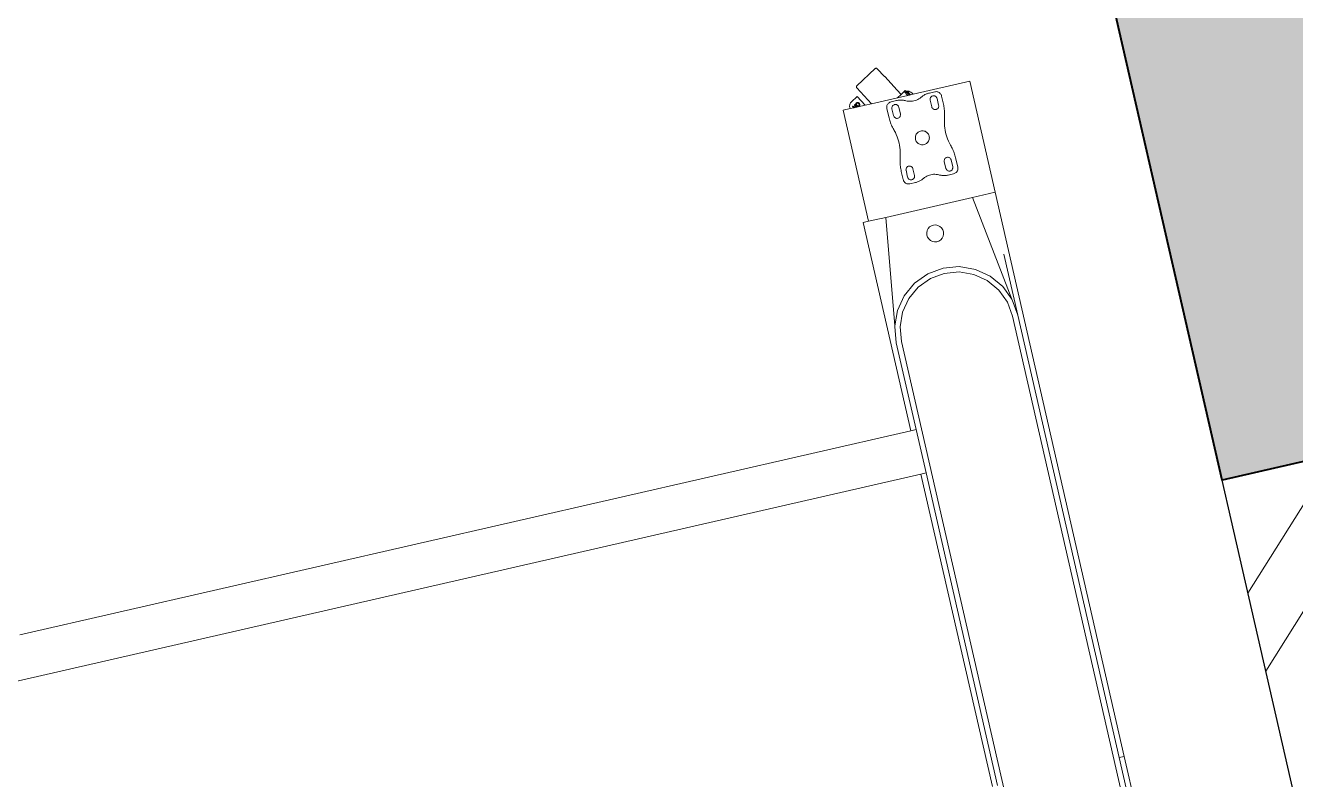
# Model space of a CAD drawing. Header units: millimetres. Extents: x 1667 to 847943, y 724 to 1832625.
# Drawn here: x 601458 to 602171, y 718255 to 718678 of the extents above; entities that cross this region are included whole.
import ezdxf

# ---------------------------------------------------------------- set-up
doc = ezdxf.new("R2010")
doc.units = ezdxf.units.MM
doc.linetypes.add('CENTER', pattern=[2, 1.25, -0.25, 0.25, -0.25])
for name, color, linetype, lineweight in [('2026-02-28_GF-SF BWP SET_MAIN BLOCK_SASANGIR RESORT$0$BRICK WALL_MOFA', 20, 'Continuous', 25), ('2026-02-28_GF-SF BWP SET_MAIN BLOCK_SASANGIR RESORT$0$CONCRETE_MOFA', 230, 'Continuous', 30), ('2026-02-28_GF-SF BWP SET_MAIN BLOCK_SASANGIR RESORT$0$HATCH LIGHT_MOFA', 253, 'Continuous', 0), ('2026-02-28_GF-SF BWP SET_MAIN BLOCK_SASANGIR RESORT$0$HATCH_LIGHT_MOFA', 251, 'Continuous', 5), ('BRICK WALL_MOFA', 22, 'Continuous', 20), ('CONCRETE_MOFA', 230, 'Continuous', 40), ('DIMENSION_MOFA', 66, 'CENTER', 15), ('FURNITURE_MOFA', 46, 'Continuous', 5), ('HATCH', 8, 'Continuous', 0)]:
    doc.layers.add(name, color=color, linetype=linetype, lineweight=lineweight)
doc.layers.add('HATCH_LIGHT_MOFA', color=7, linetype='Continuous', lineweight=5, true_color=0x5b5b5b)

# ---------------------------------------------------------------- blocks, each defined once
blk = doc.blocks.new('Walk-through Body Scanner pl')
at = {"layer": 'FURNITURE_MOFA'}
for p, q in [((1481.28, 1291.07), (1484.23, 1296.18)), ((1484.23, 1296.18), (1484.35, 1296.34)), ((1484.35, 1296.34), (1484.51, 1296.47)), ((1484.51, 1296.47), (1484.7, 1296.54)), ((1484.7, 1296.54), (1484.91, 1296.57)), ((1484.91, 1296.57), (1485.11, 1296.54)), ((1485.11, 1296.54), (1485.3, 1296.47)), ((1497.58, 1289.38), (1485.3, 1296.47)), ((1481.17, 1290.89), (1475.96, 1281.85)), ((1481.17, 1290.89), (1481.25, 1290.97)), ((1481.28, 1291.07), (1481.25, 1290.97)), ((1491.76, 1277.73), (1497.87, 1288.3)), ((1497.58, 1289.38), (1497.74, 1289.25)), ((1497.74, 1289.25), (1497.87, 1289.09)), ((1497.87, 1289.09), (1497.95, 1288.9)), ((1497.95, 1288.49), (1497.87, 1288.3)), ((1497.95, 1288.9), (1497.97, 1288.7)), ((1497.97, 1288.7), (1497.95, 1288.49)), ((1435.18, 1277.71), (1467.78, 1277.75)), ((1435.18, 1277.71), (1435.18, 1213.71)), ((1467.78, 1277.75), (1467.76, 1277.71)), ((1467.86, 1277.89), (1467.78, 1277.75)), ((1467.78, 1277.75), (1469.23, 1277.71)), ((1467.88, 1277.92), (1468.04, 1278.18)), ((1468.04, 1278.18), (1468.22, 1278.44)), ((1468.22, 1278.44), (1468.41, 1278.68)), ((1468.41, 1278.68), (1468.62, 1278.91)), ((1468.62, 1278.91), (1468.84, 1279.12)), ((1468.84, 1279.12), (1469.07, 1279.33)), ((1469.07, 1279.33), (1469.32, 1279.52)), ((1469.23, 1277.71), (1470.64, 1280.15)), ((1469.23, 1277.71), (1469.93, 1277.71)), ((1469.32, 1279.52), (1469.57, 1279.69)), ((1469.57, 1279.69), (1469.84, 1279.85)), ((1469.84, 1279.85), (1470.11, 1279.99)), ((1471.2, 1279.92), (1469.93, 1277.71)), ((1469.93, 1277.71), (1470.84, 1277.71)), ((1470.11, 1279.99), (1470.39, 1280.12)), ((1470.39, 1280.12), (1470.64, 1280.15)), ((1470.68, 1280.22), (1470.64, 1280.15)), ((1471.2, 1279.92), (1470.68, 1280.22)), ((1470.84, 1277.71), (1472.34, 1280.32)), ((1470.84, 1277.71), (1476.86, 1277.71)), ((1471.2, 1279.92), (1471.66, 1280.71)), ((1472.34, 1280.32), (1471.66, 1280.71)), ((1472.34, 1280.32), (1474.39, 1279.14)), ((1475.96, 1281.85), (1474.39, 1279.14)), ((1474.39, 1279.14), (1476.86, 1277.71)), ((1475.98, 1281.84), (1475.96, 1281.85)), ((1476.86, 1277.71), (1491.76, 1277.73)), ((1491.76, 1277.73), (1495.48, 1277.71)), ((1498.8, 1283.45), (1495.48, 1277.71)), ((1495.48, 1277.71), (1500.16, 1277.71)), ((1498.3, 1279.05), (1498.27, 1278.83)), ((1498.27, 1278.83), (1498.29, 1278.62)), ((1498.29, 1278.62), (1498.35, 1278.44)), ((1498.37, 1279.28), (1498.3, 1279.05)), ((1498.35, 1278.44), (1498.45, 1278.26)), ((1498.49, 1279.53), (1498.37, 1279.28)), ((1498.45, 1278.26), (1498.59, 1278.11)), ((1498.64, 1279.75), (1498.49, 1279.53)), ((1498.58, 1278.83), (1498.61, 1279)), ((1498.58, 1278.67), (1498.58, 1278.83)), ((1498.62, 1278.53), (1498.58, 1278.67)), ((1498.59, 1278.11), (1498.77, 1277.99)), ((1498.61, 1279), (1498.67, 1279.18)), ((1498.68, 1278.41), (1498.62, 1278.53)), ((1498.8, 1279.93), (1498.64, 1279.75)), ((1498.67, 1279.18), (1498.76, 1279.37)), ((1498.77, 1278.3), (1498.68, 1278.41)), ((1498.76, 1279.37), (1498.88, 1279.55)), ((1498.9, 1278.21), (1498.77, 1278.3)), ((1498.77, 1277.99), (1498.97, 1277.89)), ((1498.98, 1280.06), (1498.8, 1279.93)), ((1502.45, 1281.34), (1498.82, 1283.44)), ((1498.88, 1279.55), (1499, 1279.69)), ((1499.04, 1278.15), (1498.9, 1278.21)), ((1498.97, 1277.89), (1499.17, 1277.85)), ((1499.17, 1280.15), (1498.98, 1280.06)), ((1499, 1279.69), (1499.13, 1279.8)), ((1499.18, 1278.12), (1499.04, 1278.15)), ((1499.13, 1279.8), (1499.27, 1279.87)), ((1499.36, 1280.2), (1499.17, 1280.15)), ((1499.17, 1277.85), (1499.37, 1277.85)), ((1499.32, 1278.13), (1499.18, 1278.12)), ((1499.27, 1279.87), (1499.41, 1279.91)), ((1499.46, 1278.17), (1499.32, 1278.13)), ((1499.56, 1280.19), (1499.36, 1280.2)), ((1499.37, 1277.85), (1499.56, 1277.89)), ((1499.41, 1279.91), (1499.55, 1279.92)), ((1499.59, 1278.24), (1499.46, 1278.17)), ((1499.55, 1279.92), (1499.69, 1279.89)), ((1499.76, 1280.15), (1499.56, 1280.19)), ((1499.56, 1277.89), (1499.75, 1277.98)), ((1499.72, 1278.35), (1499.59, 1278.24)), ((1499.69, 1279.89), (1499.83, 1279.82)), ((1499.85, 1278.49), (1499.72, 1278.35)), ((1499.75, 1277.98), (1499.93, 1278.11)), ((1499.96, 1280.05), (1499.76, 1280.15)), ((1499.83, 1279.82), (1499.95, 1279.74)), ((1499.97, 1278.67), (1499.85, 1278.49)), ((1499.93, 1278.11), (1500.09, 1278.29)), ((1499.95, 1279.74), (1500.05, 1279.63)), ((1500.14, 1279.93), (1499.96, 1280.05)), ((1500.06, 1278.86), (1499.97, 1278.67)), ((1500.05, 1279.63), (1500.11, 1279.51)), ((1500.13, 1279.04), (1500.06, 1278.86)), ((1500.09, 1278.29), (1500.24, 1278.51)), ((1500.11, 1279.51), (1500.15, 1279.36)), ((1500.15, 1279.21), (1500.13, 1279.04)), ((1500.28, 1279.78), (1500.14, 1279.93)), ((1500.15, 1279.36), (1500.15, 1279.21)), ((1501.1, 1279.34), (1500.16, 1277.71)), ((1500.16, 1277.71), (1500.49, 1277.71)), ((1500.24, 1278.51), (1500.36, 1278.75)), ((1500.38, 1279.61), (1500.28, 1279.78)), ((1500.36, 1278.75), (1500.43, 1278.98)), ((1500.44, 1279.41), (1500.38, 1279.61)), ((1500.43, 1278.98), (1500.46, 1279.21)), ((1500.46, 1279.21), (1500.44, 1279.41)), ((1500.49, 1277.71), (1501.35, 1279.2)), ((1500.49, 1277.71), (1500.71, 1277.71)), ((1502.23, 1278.69), (1500.71, 1277.71)), ((1500.71, 1277.71), (1501.21, 1277.71)), ((1501.35, 1279.2), (1501.1, 1279.34)), ((1501.21, 1277.71), (1502.04, 1278.25)), ((1501.21, 1277.71), (1501.73, 1277.71)), ((1502.04, 1278.25), (1501.73, 1277.71)), ((1501.73, 1277.71), (1502.05, 1277.71)), ((1502.05, 1277.71), (1502.52, 1278.52)), ((1502.05, 1277.71), (1504.05, 1277.71)), ((1502.52, 1278.52), (1502.23, 1278.69)), ((1502.45, 1281.34), (1502.81, 1281.1)), ((1502.81, 1281.1), (1503.15, 1280.81)), ((1503.15, 1280.81), (1503.44, 1280.48)), ((1503.44, 1280.48), (1503.68, 1280.11)), ((1503.68, 1280.11), (1503.88, 1279.72)), ((1503.88, 1279.72), (1504.02, 1279.3)), ((1504.02, 1279.3), (1504.1, 1278.87)), ((1504.1, 1277.99), (1504.05, 1277.71)), ((1508.18, 1277.71), (1504.05, 1277.71)), ((1504.1, 1278.87), (1504.13, 1278.43)), ((1504.13, 1278.43), (1504.1, 1277.99)), ((1508.18, 1213.71), (1508.18, 1277.71)), ((1452.46, 1273.16), (1452.48, 1273.57)), ((1452.46, 1268.43), (1452.46, 1273.16)), ((1452.48, 1273.57), (1452.56, 1273.97)), ((1452.56, 1273.97), (1452.7, 1274.36)), ((1452.7, 1274.36), (1452.88, 1274.73)), ((1452.88, 1274.73), (1453.11, 1275.08)), ((1453.11, 1275.08), (1453.38, 1275.39)), ((1453.38, 1275.39), (1453.69, 1275.66)), ((1453.69, 1275.66), (1454.03, 1275.89)), ((1454.03, 1275.89), (1454.4, 1276.07)), ((1454.4, 1276.07), (1454.79, 1276.2)), ((1454.79, 1276.2), (1455.2, 1276.28)), ((1455.2, 1276.28), (1455.61, 1276.31)), ((1455.24, 1272.71), (1455.21, 1272.37)), ((1455.21, 1272.37), (1455.21, 1268.43)), ((1455.33, 1273.04), (1455.24, 1272.71)), ((1455.48, 1273.35), (1455.33, 1273.04)), ((1455.67, 1273.64), (1455.48, 1273.35)), ((1455.61, 1276.31), (1458.76, 1276.31)), ((1455.67, 1273.64), (1455.92, 1273.88)), ((1455.92, 1273.88), (1456.2, 1274.08)), ((1456.2, 1274.08), (1456.51, 1274.22)), ((1456.51, 1274.22), (1456.84, 1274.31)), ((1456.84, 1274.31), (1457.18, 1274.34)), ((1457.18, 1274.34), (1457.52, 1274.31)), ((1457.52, 1274.31), (1457.86, 1274.22)), ((1457.86, 1274.22), (1458.17, 1274.08)), ((1458.17, 1274.08), (1458.45, 1273.88)), ((1458.45, 1273.88), (1458.69, 1273.64)), ((1458.89, 1273.35), (1458.69, 1273.64)), ((1458.76, 1276.31), (1459.19, 1276.3)), ((1459.03, 1273.04), (1458.89, 1273.35)), ((1459.12, 1272.71), (1459.03, 1273.04)), ((1459.15, 1272.37), (1459.12, 1272.71)), ((1459.15, 1268.43), (1459.15, 1272.37)), ((1459.19, 1276.3), (1459.63, 1276.27)), ((1459.63, 1276.27), (1460.07, 1276.23)), ((1460.07, 1276.23), (1460.5, 1276.16)), ((1460.5, 1276.16), (1460.93, 1276.08)), ((1460.93, 1276.08), (1461.36, 1275.98)), ((1461.36, 1275.98), (1461.78, 1275.86)), ((1461.78, 1275.86), (1462.2, 1275.73)), ((1462.2, 1275.73), (1462.61, 1275.58)), ((1462.61, 1275.58), (1463.01, 1275.41)), ((1463.01, 1275.41), (1463.41, 1275.22)), ((1463.41, 1275.22), (1463.8, 1275.02)), ((1463.8, 1275.02), (1464.49, 1274.7)), ((1464.49, 1274.7), (1465.2, 1274.43)), ((1465.2, 1274.43), (1465.94, 1274.22)), ((1465.94, 1274.22), (1466.69, 1274.07)), ((1466.69, 1274.07), (1467.44, 1273.98)), ((1467.44, 1273.98), (1468.21, 1273.95)), ((1468.21, 1273.95), (1468.97, 1273.98)), ((1468.97, 1273.98), (1469.73, 1274.07)), ((1469.73, 1274.07), (1470.48, 1274.22)), ((1470.48, 1274.22), (1471.21, 1274.43)), ((1471.21, 1274.43), (1471.93, 1274.7)), ((1471.93, 1274.7), (1472.62, 1275.02)), ((1472.62, 1275.02), (1473.01, 1275.22)), ((1473.01, 1275.22), (1473.4, 1275.41)), ((1473.4, 1275.41), (1473.81, 1275.58)), ((1473.81, 1275.58), (1474.22, 1275.73)), ((1474.22, 1275.73), (1474.64, 1275.86)), ((1474.64, 1275.86), (1475.06, 1275.98)), ((1475.48, 1276.08), (1475.06, 1275.98)), ((1475.91, 1276.16), (1475.48, 1276.08)), ((1476.35, 1276.23), (1475.91, 1276.16)), ((1476.78, 1276.27), (1476.35, 1276.23)), ((1477.22, 1276.3), (1476.78, 1276.27)), ((1477.66, 1276.31), (1477.22, 1276.3)), ((1477.29, 1272.71), (1477.26, 1272.37)), ((1477.26, 1272.37), (1477.26, 1268.43)), ((1477.38, 1273.04), (1477.29, 1272.71)), ((1477.53, 1273.35), (1477.38, 1273.04)), ((1477.53, 1273.35), (1477.72, 1273.64)), ((1477.66, 1276.31), (1480.81, 1276.31)), ((1477.72, 1273.64), (1477.97, 1273.88)), ((1477.97, 1273.88), (1478.25, 1274.08)), ((1478.25, 1274.08), (1478.56, 1274.22)), ((1478.56, 1274.22), (1478.89, 1274.31)), ((1478.89, 1274.31), (1479.23, 1274.34)), ((1479.23, 1274.34), (1479.58, 1274.31)), ((1479.58, 1274.31), (1479.91, 1274.22)), ((1479.91, 1274.22), (1480.22, 1274.08)), ((1480.22, 1274.08), (1480.5, 1273.88)), ((1480.5, 1273.88), (1480.74, 1273.64)), ((1480.74, 1273.64), (1480.94, 1273.35)), ((1480.81, 1276.31), (1481.22, 1276.28)), ((1481.08, 1273.04), (1480.94, 1273.35)), ((1481.17, 1272.71), (1481.08, 1273.04)), ((1481.2, 1272.37), (1481.17, 1272.71)), ((1481.2, 1268.43), (1481.2, 1272.37)), ((1481.22, 1276.28), (1481.62, 1276.2)), ((1481.62, 1276.2), (1482.01, 1276.07)), ((1482.01, 1276.07), (1482.38, 1275.89)), ((1482.38, 1275.89), (1482.73, 1275.66)), ((1482.73, 1275.66), (1483.04, 1275.39)), ((1483.04, 1275.39), (1483.31, 1275.08)), ((1483.31, 1275.08), (1483.54, 1274.73)), ((1483.54, 1274.73), (1483.72, 1274.36)), ((1483.72, 1274.36), (1483.85, 1273.97)), ((1483.85, 1273.97), (1483.93, 1273.57)), ((1483.93, 1273.57), (1483.96, 1273.16)), ((1483.96, 1273.16), (1483.96, 1268.43)), ((1452.47, 1267.73), (1452.46, 1268.43)), ((1452.49, 1267.03), (1452.47, 1267.73)), ((1452.54, 1266.33), (1452.49, 1267.03)), ((1452.6, 1265.63), (1452.54, 1266.33)), ((1452.68, 1264.94), (1452.6, 1265.63)), ((1452.78, 1264.24), (1452.68, 1264.94)), ((1452.9, 1263.55), (1452.78, 1264.24)), ((1453.04, 1262.86), (1452.9, 1263.55)), ((1453.19, 1262.18), (1453.04, 1262.86)), ((1455.21, 1268.43), (1455.24, 1268.09)), ((1455.24, 1268.09), (1455.33, 1267.76)), ((1455.33, 1267.76), (1455.48, 1267.45)), ((1455.48, 1267.45), (1455.67, 1267.17)), ((1455.67, 1267.17), (1455.92, 1266.92)), ((1455.92, 1266.92), (1456.2, 1266.73)), ((1456.2, 1266.73), (1456.51, 1266.58)), ((1456.51, 1266.58), (1456.84, 1266.49)), ((1456.84, 1266.49), (1457.18, 1266.46)), ((1457.18, 1266.46), (1457.52, 1266.49)), ((1457.52, 1266.49), (1457.86, 1266.58)), ((1457.86, 1266.58), (1458.17, 1266.73)), ((1458.17, 1266.73), (1458.45, 1266.92)), ((1458.45, 1266.92), (1458.69, 1267.17)), ((1458.69, 1267.17), (1458.89, 1267.45)), ((1458.89, 1267.45), (1459.03, 1267.76)), ((1459.03, 1267.76), (1459.12, 1268.09)), ((1459.12, 1268.09), (1459.15, 1268.43)), ((1477.26, 1268.43), (1477.29, 1268.09)), ((1477.29, 1268.09), (1477.38, 1267.76)), ((1477.38, 1267.76), (1477.53, 1267.45)), ((1477.53, 1267.45), (1477.72, 1267.17)), ((1477.72, 1267.17), (1477.97, 1266.92)), ((1477.97, 1266.92), (1478.25, 1266.73)), ((1478.25, 1266.73), (1478.56, 1266.58)), ((1478.56, 1266.58), (1478.89, 1266.49)), ((1478.89, 1266.49), (1479.23, 1266.46)), ((1479.23, 1266.46), (1479.58, 1266.49)), ((1479.58, 1266.49), (1479.91, 1266.58)), ((1479.91, 1266.58), (1480.22, 1266.73)), ((1480.22, 1266.73), (1480.5, 1266.92)), ((1480.5, 1266.92), (1480.74, 1267.17)), ((1480.74, 1267.17), (1480.94, 1267.45)), ((1480.94, 1267.45), (1481.08, 1267.76)), ((1481.08, 1267.76), (1481.17, 1268.09)), ((1481.17, 1268.09), (1481.2, 1268.43)), ((1483.38, 1262.86), (1483.22, 1262.18)), ((1483.51, 1263.55), (1483.38, 1262.86)), ((1483.63, 1264.24), (1483.51, 1263.55)), ((1483.73, 1264.94), (1483.63, 1264.24)), ((1483.81, 1265.63), (1483.73, 1264.94)), ((1483.88, 1266.33), (1483.81, 1265.63)), ((1483.92, 1267.03), (1483.88, 1266.33)), ((1483.95, 1267.73), (1483.92, 1267.03)), ((1483.96, 1268.43), (1483.95, 1267.73)), ((1453.36, 1261.5), (1453.19, 1262.18)), ((1453.55, 1260.82), (1453.36, 1261.5)), ((1453.76, 1260.16), (1453.55, 1260.82)), ((1454.08, 1258.93), (1453.76, 1260.16)), ((1454.35, 1257.7), (1454.08, 1258.93)), ((1454.55, 1256.46), (1454.35, 1257.7)), ((1454.7, 1255.2), (1454.55, 1256.46)), ((1465.94, 1255.9), (1465.54, 1255.58)), ((1466.38, 1256.17), (1465.94, 1255.9)), ((1466.85, 1256.38), (1466.38, 1256.17)), ((1467.34, 1256.52), (1466.85, 1256.38)), ((1467.85, 1256.6), (1467.34, 1256.52)), ((1468.37, 1256.62), (1467.85, 1256.6)), ((1468.88, 1256.56), (1468.37, 1256.62)), ((1469.38, 1256.44), (1468.88, 1256.56)), ((1469.86, 1256.25), (1469.38, 1256.44)), ((1470.31, 1256.01), (1469.86, 1256.25)), ((1470.73, 1255.71), (1470.31, 1256.01)), ((1471.1, 1255.35), (1470.73, 1255.71)), ((1481.86, 1256.46), (1481.71, 1255.2)), ((1482.07, 1257.7), (1481.86, 1256.46)), ((1482.33, 1258.93), (1482.07, 1257.7)), ((1482.65, 1260.16), (1482.33, 1258.93)), ((1482.86, 1260.82), (1482.65, 1260.16)), ((1483.05, 1261.5), (1482.86, 1260.82)), ((1483.22, 1262.18), (1483.05, 1261.5)), ((1454.35, 1247.66), (1454.55, 1248.91)), ((1454.55, 1248.91), (1454.7, 1250.16)), ((1454.79, 1253.94), (1454.7, 1255.2)), ((1454.7, 1250.16), (1454.79, 1251.42)), ((1454.82, 1252.68), (1454.79, 1253.94)), ((1454.79, 1251.42), (1454.82, 1252.68)), ((1464.33, 1253.35), (1464.27, 1252.84)), ((1464.27, 1252.84), (1464.29, 1252.33)), ((1464.29, 1252.33), (1464.37, 1251.82)), ((1464.45, 1253.85), (1464.33, 1253.35)), ((1464.37, 1251.82), (1464.51, 1251.32)), ((1464.63, 1254.33), (1464.45, 1253.85)), ((1464.51, 1251.32), (1464.72, 1250.85)), ((1464.88, 1254.79), (1464.63, 1254.33)), ((1464.72, 1250.85), (1464.99, 1250.41)), ((1465.18, 1255.2), (1464.88, 1254.79)), ((1464.99, 1250.41), (1465.31, 1250.01)), ((1465.54, 1255.58), (1465.18, 1255.2)), ((1465.31, 1250.01), (1465.69, 1249.66)), ((1465.69, 1249.66), (1466.1, 1249.35)), ((1466.1, 1249.35), (1466.55, 1249.11)), ((1466.55, 1249.11), (1467.03, 1248.92)), ((1467.03, 1248.92), (1467.54, 1248.8)), ((1467.54, 1248.8), (1468.05, 1248.75)), ((1468.05, 1248.75), (1468.56, 1248.76)), ((1468.56, 1248.76), (1469.07, 1248.84)), ((1469.07, 1248.84), (1469.57, 1248.98)), ((1469.57, 1248.98), (1470.04, 1249.19)), ((1470.04, 1249.19), (1470.48, 1249.46)), ((1470.48, 1249.46), (1470.88, 1249.79)), ((1470.88, 1249.79), (1471.23, 1250.16)), ((1471.43, 1254.95), (1471.1, 1255.35)), ((1471.23, 1250.16), (1471.53, 1250.58)), ((1471.69, 1254.51), (1471.43, 1254.95)), ((1471.53, 1250.58), (1471.78, 1251.03)), ((1471.9, 1254.04), (1471.69, 1254.51)), ((1471.78, 1251.03), (1471.97, 1251.51)), ((1472.05, 1253.54), (1471.9, 1254.04)), ((1471.97, 1251.51), (1472.09, 1252.01)), ((1472.13, 1253.04), (1472.05, 1253.54)), ((1472.09, 1252.01), (1472.14, 1252.52)), ((1472.14, 1252.52), (1472.13, 1253.04)), ((1481.63, 1253.94), (1481.6, 1252.68)), ((1481.6, 1252.68), (1481.63, 1251.42)), ((1481.71, 1255.2), (1481.63, 1253.94)), ((1481.63, 1251.42), (1481.71, 1250.16)), ((1481.71, 1250.16), (1481.86, 1248.91)), ((1481.86, 1248.91), (1482.07, 1247.66)), ((1452.78, 1241.12), (1452.9, 1241.81)), ((1452.9, 1241.81), (1453.04, 1242.5)), ((1453.04, 1242.5), (1453.19, 1243.18)), ((1453.19, 1243.18), (1453.36, 1243.86)), ((1453.36, 1243.86), (1453.55, 1244.54)), ((1453.55, 1244.54), (1453.76, 1245.21)), ((1453.76, 1245.21), (1454.08, 1246.43)), ((1454.08, 1246.43), (1454.35, 1247.66)), ((1482.07, 1247.66), (1482.33, 1246.43)), ((1482.33, 1246.43), (1482.65, 1245.21)), ((1482.65, 1245.21), (1482.86, 1244.54)), ((1482.86, 1244.54), (1483.05, 1243.86)), ((1483.05, 1243.86), (1483.22, 1243.18)), ((1483.22, 1243.18), (1483.38, 1242.5)), ((1483.38, 1242.5), (1483.51, 1241.81)), ((1483.51, 1241.81), (1483.63, 1241.12)), ((1452.46, 1236.93), (1452.47, 1237.63)), ((1452.46, 1232.2), (1452.46, 1236.93)), ((1452.47, 1237.63), (1452.49, 1238.33)), ((1452.49, 1238.33), (1452.54, 1239.03)), ((1452.54, 1239.03), (1452.6, 1239.73)), ((1452.6, 1239.73), (1452.68, 1240.43)), ((1452.68, 1240.43), (1452.78, 1241.12)), ((1455.24, 1237.27), (1455.21, 1236.93)), ((1455.21, 1236.93), (1455.21, 1232.99)), ((1455.33, 1237.6), (1455.24, 1237.27)), ((1455.48, 1237.91), (1455.33, 1237.6)), ((1455.67, 1238.2), (1455.48, 1237.91)), ((1455.92, 1238.44), (1455.67, 1238.2)), ((1456.2, 1238.64), (1455.92, 1238.44)), ((1456.51, 1238.78), (1456.2, 1238.64)), ((1456.84, 1238.87), (1456.51, 1238.78)), ((1457.18, 1238.9), (1456.84, 1238.87)), ((1457.52, 1238.87), (1457.18, 1238.9)), ((1457.86, 1238.78), (1457.52, 1238.87)), ((1458.17, 1238.64), (1457.86, 1238.78)), ((1458.45, 1238.44), (1458.17, 1238.64)), ((1458.69, 1238.2), (1458.45, 1238.44)), ((1458.89, 1237.91), (1458.69, 1238.2)), ((1459.03, 1237.6), (1458.89, 1237.91)), ((1459.12, 1237.27), (1459.03, 1237.6)), ((1459.15, 1236.93), (1459.12, 1237.27)), ((1459.15, 1232.99), (1459.15, 1236.93)), ((1477.29, 1237.27), (1477.26, 1236.93)), ((1477.26, 1236.93), (1477.26, 1232.99)), ((1477.38, 1237.6), (1477.29, 1237.27)), ((1477.53, 1237.91), (1477.38, 1237.6)), ((1477.72, 1238.2), (1477.53, 1237.91)), ((1477.97, 1238.44), (1477.72, 1238.2)), ((1478.25, 1238.64), (1477.97, 1238.44)), ((1478.56, 1238.78), (1478.25, 1238.64)), ((1478.89, 1238.87), (1478.56, 1238.78)), ((1479.23, 1238.9), (1478.89, 1238.87)), ((1479.58, 1238.87), (1479.23, 1238.9)), ((1479.91, 1238.78), (1479.58, 1238.87)), ((1480.22, 1238.64), (1479.91, 1238.78)), ((1480.5, 1238.44), (1480.22, 1238.64)), ((1480.74, 1238.2), (1480.5, 1238.44)), ((1480.94, 1237.91), (1480.74, 1238.2)), ((1481.08, 1237.6), (1480.94, 1237.91)), ((1481.17, 1237.27), (1481.08, 1237.6)), ((1481.2, 1236.93), (1481.17, 1237.27)), ((1481.2, 1232.99), (1481.2, 1236.93)), ((1483.63, 1241.12), (1483.73, 1240.43)), ((1483.73, 1240.43), (1483.81, 1239.73)), ((1483.81, 1239.73), (1483.88, 1239.03)), ((1483.88, 1239.03), (1483.92, 1238.33)), ((1483.92, 1238.33), (1483.95, 1237.63)), ((1483.95, 1237.63), (1483.96, 1236.93)), ((1483.96, 1236.93), (1483.96, 1232.2)), ((1452.48, 1231.79), (1452.46, 1232.2)), ((1452.56, 1231.39), (1452.48, 1231.79)), ((1452.7, 1231), (1452.56, 1231.39)), ((1452.88, 1230.63), (1452.7, 1231)), ((1453.11, 1230.29), (1452.88, 1230.63)), ((1453.38, 1229.98), (1453.11, 1230.29)), ((1453.69, 1229.71), (1453.38, 1229.98)), ((1454.03, 1229.48), (1453.69, 1229.71)), ((1454.4, 1229.29), (1454.03, 1229.48)), ((1454.79, 1229.16), (1454.4, 1229.29)), ((1455.2, 1229.08), (1454.79, 1229.16)), ((1455.61, 1229.05), (1455.2, 1229.08)), ((1455.21, 1232.99), (1455.24, 1232.65)), ((1455.24, 1232.65), (1455.33, 1232.32)), ((1455.33, 1232.32), (1455.48, 1232.01)), ((1455.48, 1232.01), (1455.67, 1231.73)), ((1458.76, 1229.05), (1455.61, 1229.05)), ((1455.67, 1231.73), (1455.92, 1231.48)), ((1455.92, 1231.48), (1456.2, 1231.29)), ((1456.2, 1231.29), (1456.51, 1231.14)), ((1456.51, 1231.14), (1456.84, 1231.05)), ((1456.84, 1231.05), (1457.18, 1231.02)), ((1457.18, 1231.02), (1457.52, 1231.05)), ((1457.52, 1231.05), (1457.86, 1231.14)), ((1457.86, 1231.14), (1458.17, 1231.29)), ((1458.17, 1231.29), (1458.45, 1231.48)), ((1458.45, 1231.48), (1458.69, 1231.73)), ((1458.69, 1231.73), (1458.89, 1232.01)), ((1459.19, 1229.06), (1458.76, 1229.05)), ((1458.89, 1232.01), (1459.03, 1232.32)), ((1459.03, 1232.32), (1459.12, 1232.65)), ((1459.12, 1232.65), (1459.15, 1232.99)), ((1459.63, 1229.09), (1459.19, 1229.06)), ((1460.07, 1229.14), (1459.63, 1229.09)), ((1460.5, 1229.2), (1460.07, 1229.14)), ((1460.93, 1229.28), (1460.5, 1229.2)), ((1461.36, 1229.38), (1460.93, 1229.28)), ((1461.78, 1229.5), (1461.36, 1229.38)), ((1462.2, 1229.63), (1461.78, 1229.5)), ((1462.61, 1229.78), (1462.2, 1229.63)), ((1463.01, 1229.95), (1462.61, 1229.78)), ((1463.41, 1230.14), (1463.01, 1229.95)), ((1463.8, 1230.34), (1463.41, 1230.14)), ((1464.49, 1230.67), (1463.8, 1230.34)), ((1465.2, 1230.93), (1464.49, 1230.67)), ((1465.94, 1231.14), (1465.2, 1230.93)), ((1466.69, 1231.3), (1465.94, 1231.14)), ((1467.44, 1231.39), (1466.69, 1231.3)), ((1468.21, 1231.42), (1467.44, 1231.39)), ((1468.97, 1231.39), (1468.21, 1231.42)), ((1469.73, 1231.3), (1468.97, 1231.39)), ((1470.48, 1231.14), (1469.73, 1231.3)), ((1471.21, 1230.93), (1470.48, 1231.14)), ((1471.93, 1230.67), (1471.21, 1230.93)), ((1472.62, 1230.34), (1471.93, 1230.67)), ((1473.01, 1230.14), (1472.62, 1230.34)), ((1473.4, 1229.95), (1473.01, 1230.14)), ((1473.81, 1229.78), (1473.4, 1229.95)), ((1474.22, 1229.63), (1473.81, 1229.78)), ((1474.64, 1229.5), (1474.22, 1229.63)), ((1475.06, 1229.38), (1474.64, 1229.5)), ((1475.48, 1229.28), (1475.06, 1229.38)), ((1475.91, 1229.2), (1475.48, 1229.28)), ((1476.35, 1229.14), (1475.91, 1229.2)), ((1476.78, 1229.09), (1476.35, 1229.14)), ((1477.22, 1229.06), (1476.78, 1229.09)), ((1477.66, 1229.05), (1477.22, 1229.06)), ((1477.26, 1232.99), (1477.29, 1232.65)), ((1477.29, 1232.65), (1477.38, 1232.32)), ((1477.38, 1232.32), (1477.53, 1232.01)), ((1477.53, 1232.01), (1477.72, 1231.73)), ((1480.81, 1229.05), (1477.66, 1229.05)), ((1477.72, 1231.73), (1477.97, 1231.48)), ((1477.97, 1231.48), (1478.25, 1231.29)), ((1478.25, 1231.29), (1478.56, 1231.14)), ((1478.56, 1231.14), (1478.89, 1231.05)), ((1478.89, 1231.05), (1479.23, 1231.02)), ((1479.23, 1231.02), (1479.58, 1231.05)), ((1479.58, 1231.05), (1479.91, 1231.14)), ((1479.91, 1231.14), (1480.22, 1231.29)), ((1480.22, 1231.29), (1480.5, 1231.48)), ((1480.5, 1231.48), (1480.74, 1231.73)), ((1480.74, 1231.73), (1480.94, 1232.01)), ((1481.22, 1229.08), (1480.81, 1229.05)), ((1480.94, 1232.01), (1481.08, 1232.32)), ((1481.08, 1232.32), (1481.17, 1232.65)), ((1481.17, 1232.65), (1481.2, 1232.99)), ((1481.62, 1229.16), (1481.22, 1229.08)), ((1482.01, 1229.29), (1481.62, 1229.16)), ((1482.38, 1229.48), (1482.01, 1229.29)), ((1482.73, 1229.71), (1482.38, 1229.48)), ((1483.04, 1229.98), (1482.73, 1229.71)), ((1483.31, 1230.29), (1483.04, 1229.98)), ((1483.54, 1230.63), (1483.31, 1230.29)), ((1483.72, 1231), (1483.54, 1230.63)), ((1483.85, 1231.39), (1483.72, 1231)), ((1483.93, 1231.79), (1483.85, 1231.39)), ((1483.96, 1232.2), (1483.93, 1231.79)), ((1435.18, 1213.71), (1448.18, 1213.71)), ((1435.18, 1213.71), (1435.18, 888.71)), ((1439.53, 1153.14), (1448.18, 1213.71)), ((1448.18, 1213.71), (1498.18, 1213.71)), ((1506.83, 1153.14), (1498.18, 1213.71)), ((1498.18, 1213.71), (1508.18, 1213.71)), ((1508.18, 1213.71), (1511.18, 1213.71)), ((1511.18, 1093.71), (1511.18, 1213.71)), ((1468.41, 1198.52), (1468.52, 1199.76)), ((1468.52, 1199.76), (1468.95, 1200.93)), ((1468.95, 1200.93), (1469.67, 1201.95)), ((1469.67, 1201.95), (1470.63, 1202.75)), ((1470.63, 1202.75), (1471.76, 1203.27)), ((1471.76, 1203.27), (1472.99, 1203.48)), ((1474.23, 1203.37), (1472.99, 1203.48)), ((1474.23, 1203.37), (1475.4, 1202.94)), ((1475.4, 1202.94), (1476.42, 1202.22)), ((1476.42, 1202.22), (1477.22, 1201.26)), ((1477.22, 1201.26), (1477.74, 1200.13)), ((1477.74, 1200.13), (1477.95, 1198.9)), ((1477.95, 1198.9), (1477.84, 1197.66)), ((1468.62, 1197.29), (1468.41, 1198.52)), ((1469.14, 1196.16), (1468.62, 1197.29)), ((1469.94, 1195.2), (1469.14, 1196.16)), ((1470.96, 1194.48), (1469.94, 1195.2)), ((1472.13, 1194.05), (1470.96, 1194.48)), ((1473.37, 1193.94), (1472.13, 1194.05)), ((1474.6, 1194.15), (1473.37, 1193.94)), ((1475.73, 1194.67), (1474.6, 1194.15)), ((1476.69, 1195.47), (1475.73, 1194.67)), ((1477.41, 1196.49), (1476.69, 1195.47)), ((1477.84, 1197.66), (1477.41, 1196.49)), ((1438.18, 1178.71), (1438.18, 1143.71)), ((1455.68, 1174.02), (1464.12, 1177.52)), ((1464.12, 1177.52), (1473.18, 1178.71)), ((1473.18, 1178.71), (1482.24, 1177.52)), ((1482.24, 1177.52), (1490.68, 1174.02)), ((1448.43, 1168.46), (1455.68, 1174.02)), ((1450.55, 1166.34), (1457.18, 1171.42)), ((1457.18, 1171.42), (1464.9, 1174.62)), ((1464.9, 1174.62), (1473.18, 1175.71)), ((1473.18, 1175.71), (1481.46, 1174.62)), ((1481.46, 1174.62), (1489.18, 1171.42)), ((1489.18, 1171.42), (1495.81, 1166.34)), ((1490.68, 1174.02), (1497.93, 1168.46)), ((1442.87, 1161.21), (1448.43, 1168.46)), ((1445.47, 1159.71), (1450.55, 1166.34)), ((1495.81, 1166.34), (1500.89, 1159.71)), ((1497.93, 1168.46), (1503.49, 1161.21)), ((1439.53, 1153.14), (1442.87, 1161.21)), ((1442.27, 1151.99), (1445.47, 1159.71)), ((1500.89, 1159.71), (1504.09, 1151.99)), ((1503.49, 1161.21), (1506.83, 1153.14)), ((1439.37, 1152.77), (1438.18, 1143.71)), ((1439.53, 1153.14), (1439.37, 1152.77)), ((1441.18, 1143.71), (1442.27, 1151.99)), ((1504.09, 1151.99), (1505.18, 1143.71)), ((1506.99, 1152.77), (1506.83, 1153.14)), ((1508.18, 1143.71), (1506.99, 1152.77)), ((1438.18, 1143.71), (1438.18, 888.71)), ((1441.18, 633.71), (1441.18, 1143.71)), ((1505.18, 1143.71), (1505.18, 633.71)), ((1508.18, 1143.71), (1508.18, 1093.71)), ((1511.18, 1093.71), (1508.18, 1093.71)), ((1508.18, 1093.71), (1508.18, 1068.71)), ((1511.18, 1093.71), (2024.63, 1093.71)), ((1511.18, 1068.71), (1508.18, 1068.71)), ((1508.18, 1068.71), (1508.18, 888.71)), ((1511.18, 888.71), (1511.18, 1068.71)), ((2265.18, 1068.71), (1511.18, 1068.71)), ((1435.18, 888.71), (1435.18, 563.71)), ((1438.18, 888.71), (1435.18, 888.71)), ((1438.18, 888.71), (1438.18, 633.71))]:
    blk.add_line(p, q, dxfattribs=at)
blk = doc.blocks.new('2026-02-28_GF-SF BWP SET_MAIN BLOCK_SASANGIR RESORT$0$zw$2C75-flat-1')
at = {"layer": '2026-02-28_GF-SF BWP SET_MAIN BLOCK_SASANGIR RESORT$0$HATCH_LIGHT_MOFA'}
h = blk.add_hatch(color=256, dxfattribs=at)
h.dxf.hatch_style = 1
h.paths.add_polyline_path([(-143916.44, -8430), (-143916.44, -9700), (-144146.44, -9700), (-144146.44, -8200), (-142646.44, -8200), (-142646.44, -8430)])
h.paths.add_polyline_path([(-123816.44, -25320), (-123586.44, -25320), (-123586.44, -28545), (-123816.44, -28545)])
h.paths.add_polyline_path([(-132186.44, -25320), (-131956.44, -25320), (-131956.44, -28545), (-132186.44, -28545)])
h.paths.add_polyline_path([(-88256.44, -8200), (-88026.44, -8200), (-88026.44, -10660), (-88256.44, -10660)])
h.paths.add_polyline_path([(-106256.44, -14590), (-105805.88, -14590), (-105805.88, -15340), (-106256.44, -15340)])
h.paths.add_polyline_path([(-106256.44, -8200), (-105806.44, -8200), (-105806.44, -8950), (-106256.44, -8950)])
h.paths.add_polyline_path([(-119482.58, -8200), (-119032.58, -8200), (-119032.58, -8950), (-119482.58, -8950)])
h.paths.add_polyline_path([(-106256.44, -25810), (-106256.44, -26560), (-105806.44, -26560), (-105806.44, -25810)])
h.paths.add_polyline_path([(-96696.44, -8200), (-97146.44, -8200), (-97146.44, -8950), (-96696.44, -8950)])
h.paths.add_polyline_path([(-96696.44, -26560), (-97146.44, -26560), (-97146.44, -25810), (-96696.44, -25810)])
h.paths.add_polyline_path([(-129886.44, -8200), (-129436.44, -8200), (-129436.44, -8950), (-129886.44, -8950)])
h.paths.add_polyline_path([(-139106.44, -15020), (-138656.44, -15020), (-138656.44, -15770), (-139106.44, -15770)])
h.paths.add_polyline_path([(-123816.44, -8200), (-123366.44, -8200), (-123366.44, -8950), (-123816.44, -8950)])
h.paths.add_polyline_path([(-114926.44, -8200), (-114476.44, -8200), (-114476.44, -8950), (-114926.44, -8950)])
h.paths.add_polyline_path([(-138886.44, -8200), (-138436.44, -8200), (-138436.44, -8950), (-138886.44, -8950)])
h.paths.add_polyline_path([(-114476.44, -26560), (-114926.44, -26560), (-114926.44, -25810), (-114476.44, -25810)])
h.paths.add_polyline_path([(-129886.44, -19875), (-129436.44, -19875), (-129436.44, -20625), (-129886.44, -20625)])
h.paths.add_polyline_path([(-138886.44, -27795), (-138436.44, -27795), (-138436.44, -28545), (-138886.44, -28545)])
h.paths.add_polyline_path([(-123816.44, -19875), (-123366.44, -19875), (-123366.44, -20625), (-123816.44, -20625)])
h.paths.add_polyline_path([(-139106.44, -19575), (-138656.44, -19575), (-138656.44, -20325), (-139106.44, -20325)])
h.paths.add_polyline_path([(-114926.44, -19875), (-114476.44, -19875), (-114476.44, -20625), (-114926.44, -20625)])
h.paths.add_polyline_path([(-106256.44, -19875), (-105806.44, -19875), (-105806.44, -20625), (-106256.44, -20625)])
h.paths.add_polyline_path([(-97146.44, -14590), (-96696.44, -14590), (-96696.44, -15340), (-97146.44, -15340)])
h.paths.add_polyline_path([(-114926.44, -14590), (-114476.44, -14590), (-114476.44, -15340), (-114926.44, -15340)])
h.paths.add_polyline_path([(-97146.31, -19875), (-96696.44, -19875), (-96696.44, -20625), (-97146.31, -20625)])
h.paths.add_polyline_path([(-88256.47, -14590), (-87881.44, -14590), (-87881.44, -15340), (-88256.47, -15340)])
h.paths.add_polyline_path([(-88256.44, -25810), (-87881.44, -25810), (-87881.44, -26560), (-88256.44, -26560)])
h.paths.add_polyline_path([(-88256.44, -19875), (-87881.44, -19875), (-87881.44, -20625), (-88256.44, -20625)])
h.paths.add_polyline_path([(-132886.44, -8200), (-132586.44, -8200), (-132586.44, -8950), (-132886.44, -8950)])
h.paths.add_polyline_path([(-135436.44, -8200), (-135136.44, -8200), (-135136.44, -8950), (-135436.44, -8950)])
h.paths.add_polyline_path([(-139256.44, -13565), (-138656.44, -13565), (-138656.44, -13865), (-139256.44, -13865)])
h.paths.add_polyline_path([(-85856.44, -9910), (-85626.44, -9910), (-85626.44, -10660), (-85856.44, -10660)])
h.paths.add_polyline_path([(-85856.44, -8200), (-85626.44, -8200), (-85626.44, -8950), (-85856.44, -8950)])
h.paths.add_polyline_path([(-83456.44, -23101.9), (-83226.44, -23101.9), (-83226.44, -23701.9), (-83456.44, -23701.9)])
h.paths.add_polyline_path([(-83456.44, -8200), (-83226.44, -8200), (-83226.44, -8800), (-83456.44, -8800)])
h.paths.add_polyline_path([(-83456.44, -25960), (-83226.44, -25960), (-83226.44, -26560), (-83456.44, -26560)])
h.paths.add_polyline_path([(-83456.44, -19875), (-83226.44, -19875), (-83226.44, -20475), (-83456.44, -20475)])
h.paths.add_polyline_path([(-130036.44, -30530), (-129436.44, -30530), (-129436.44, -30760), (-130036.44, -30760)])
h.paths.add_polyline_path([(-124186.44, -30530), (-123586.44, -30530), (-123586.44, -30760), (-124186.44, -30760)])
h.paths.add_polyline_path([(-132186.44, -30530), (-131586.44, -30530), (-131586.44, -30760), (-132186.44, -30760)])
h.paths.add_polyline_path([(-138886.44, -23689.8), (-138656.44, -23689.8), (-138656.44, -24289.8), (-138886.44, -24289.8)])
h.paths.add_polyline_path([(-83456.44, -10060), (-83226.44, -10060), (-83226.44, -10660.02), (-83456.44, -10660.02)])
h.paths.add_polyline_path([(-129666.44, -27945), (-129436.44, -27945), (-129436.44, -28545), (-129666.44, -28545)])
h.paths.add_polyline_path([(-126336.44, -30530), (-125736.44, -30530), (-125736.44, -30760), (-126336.44, -30760)])
h.paths.add_polyline_path([(-83456.44, -14740), (-83226.44, -14740), (-83226.44, -15340), (-83456.44, -15340)])
h.paths.add_polyline_path([(-88256.44, -23101.9), (-88026.44, -23101.9), (-88026.44, -23701.9), (-88256.44, -23701.9)])
h.paths.add_polyline_path([(-142416.44, -13565), (-142186.44, -13565), (-142186.44, -14165), (-142416.44, -14165)])
h.paths.add_polyline_path([(-142416.44, -15170), (-142186.44, -15170), (-142186.44, -15770), (-142416.44, -15770)])
h.paths.add_polyline_path([(-126336.44, -27945), (-125736.44, -27945), (-125736.44, -28175), (-126336.44, -28175)])
h.paths.add_polyline_path([(-144146.56, -13565), (-143916.44, -13565), (-143916.44, -14015), (-144146.56, -14015)])
h.paths.add_polyline_path([(-144146.44, -15320), (-143916.44, -15320), (-143916.44, -15770), (-144146.44, -15770)])
h.paths.add_polyline_path([(-135136.44, -14740), (-135436.44, -14740), (-135436.44, -15340), (-135136.44, -15340)])
h.paths.add_polyline_path([(-132886.44, -14740), (-132586.44, -14740), (-132586.44, -15340), (-132886.44, -15340)])
h.paths.add_polyline_path([(-123816.44, -15340), (-123586.44, -15340), (-123586.44, -14590), (-123816.44, -14590)])
h.paths.add_polyline_path([(-129666.51, -14590), (-129436.44, -14590), (-129436.44, -15340), (-129666.51, -15340)])
at = {"layer": '2026-02-28_GF-SF BWP SET_MAIN BLOCK_SASANGIR RESORT$0$CONCRETE_MOFA'}
blk.add_lwpolyline([(-138886.44, -8200), (-138436.44, -8200), (-138436.44, -8950), (-138886.44, -8950)], close=True, dxfattribs=at)
blk = doc.blocks.new('ff')
at = {"layer": '2026-02-28_GF-SF BWP SET_MAIN BLOCK_SASANGIR RESORT$0$HATCH LIGHT_MOFA'}
h = blk.add_hatch(dxfattribs=at)
h.set_pattern_fill('ANSI32', color=256, scale=10, angle=360)
h.set_pattern_definition([(45, (141873.28, -3193.15), (-67.35192, 67.35192), []), (45, (141918.18, -3193.15), (-67.35192, 67.35192), [])])
h.paths.add_polyline_path([(5260, -1550), (5260, -750), (5490, -750), (5490, -1550)])
at = {"layer": 'HATCH_LIGHT_MOFA'}
h = blk.add_hatch(dxfattribs=at)
h.set_pattern_fill('GRASS', color=256, scale=5, angle=360)
h.set_pattern_definition([(90, (-746942.95, -566114.3), (-89.802561, 89.802561), [23.8125, -155.792622]), (45, (-746942.95, -566114.3), (-89.802561, 89.802561), [23.8125, -103.1875]), (135, (-746942.95, -566114.3), (-89.802561, -89.802561), [23.8125, -103.1875])])
h.paths.add_polyline_path([(-49.312, -104.464, -0.7611614), (2255.103, 14413.956), (14712.346, 14412.149), (14712.31, 14162.149), (2269.239, 14163.954, 0.7772311), (340.668, 0), (0, 0), (0, -91.751), (-41.032, -91.751, -0.0000746), (-43.1, -90.81)])
at = {"layer": '2026-02-28_GF-SF BWP SET_MAIN BLOCK_SASANGIR RESORT$0$BRICK WALL_MOFA'}
blk.add_lwpolyline([(5260, -1550), (5260, -750), (5490, -750), (5490, -1550)], close=True, dxfattribs=at)
at = {"xscale": -1, "rotation": 359.9999982924527}
blk.add_blockref('Walk-through Body Scanner pl', (6607.035, -1777.711), dxfattribs=at)
at = {"layer": '2026-02-28_GF-SF BWP SET_MAIN BLOCK_SASANGIR RESORT$0$CONCRETE_MOFA', "rotation": 360}
blk.add_blockref('2026-02-28_GF-SF BWP SET_MAIN BLOCK_SASANGIR RESORT$0$zw$2C75-flat-1', (144146.437, 8200), dxfattribs=at)
blk = doc.blocks.new('zw$DA95')
at = {"layer": 'HATCH', "lineweight": 0}
h = blk.add_hatch(dxfattribs=at)
h.set_pattern_fill('HONEY', color=256, scale=50)
h.set_pattern_definition([(0, (578863.07, 599741.72), (238.125, 137.481532), [158.75, -317.5]), (120, (578863.07, 599741.72), (-238.125, 137.481533), [158.75, -317.5]), (60, (578863.07, 599741.72), (5e-07, 274.963065), [-317.5, 158.75])])
h.paths.add_polyline_path([(-36963.99, -8326.66, -0.775075), (-38247.29, 7261.16), (-26079.48, 10047.14, -0.277348), (-19181.71, 7781.05, 0.101878), (-17129.81, 6203.44), (-16999.4, 5633.89, -0.115345), (-19533.66, 7477.14, 0.277335), (-25976.02, 9593.79), (-38118.38, 6813.64, 0.761236), (-37121.15, -7824.06), (-37028.73, -8043.89)])
at = {"layer": 'BRICK WALL_MOFA'}
blk.add_lwpolyline([(-31249.86, -8685.65), (-31582.85, -7231.28), (-31807.05, -7282.62), (-31474.24, -8736.16)], dxfattribs=at)
at = {"layer": 'CONCRETE_MOFA'}
blk.add_lwpolyline([(-31974.32, -6551.51), (-31535.67, -6451.07), (-31368.28, -7182.15), (-31806.93, -7282.59)], close=True, dxfattribs=at)

msp = doc.modelspace()

# ---------------------------------------------------------------- block references
at = {"layer": 'DIMENSION_MOFA', "rotation": 12.89632932256583}
msp.add_blockref('ff', (596835.137, 717980.215), dxfattribs=at)

# ---------------------------------------------------------------- next in the draw order: block references
msp.add_blockref('zw$DA95', (633936.771, 725705.715))

doc.saveas('drawing.dxf')
